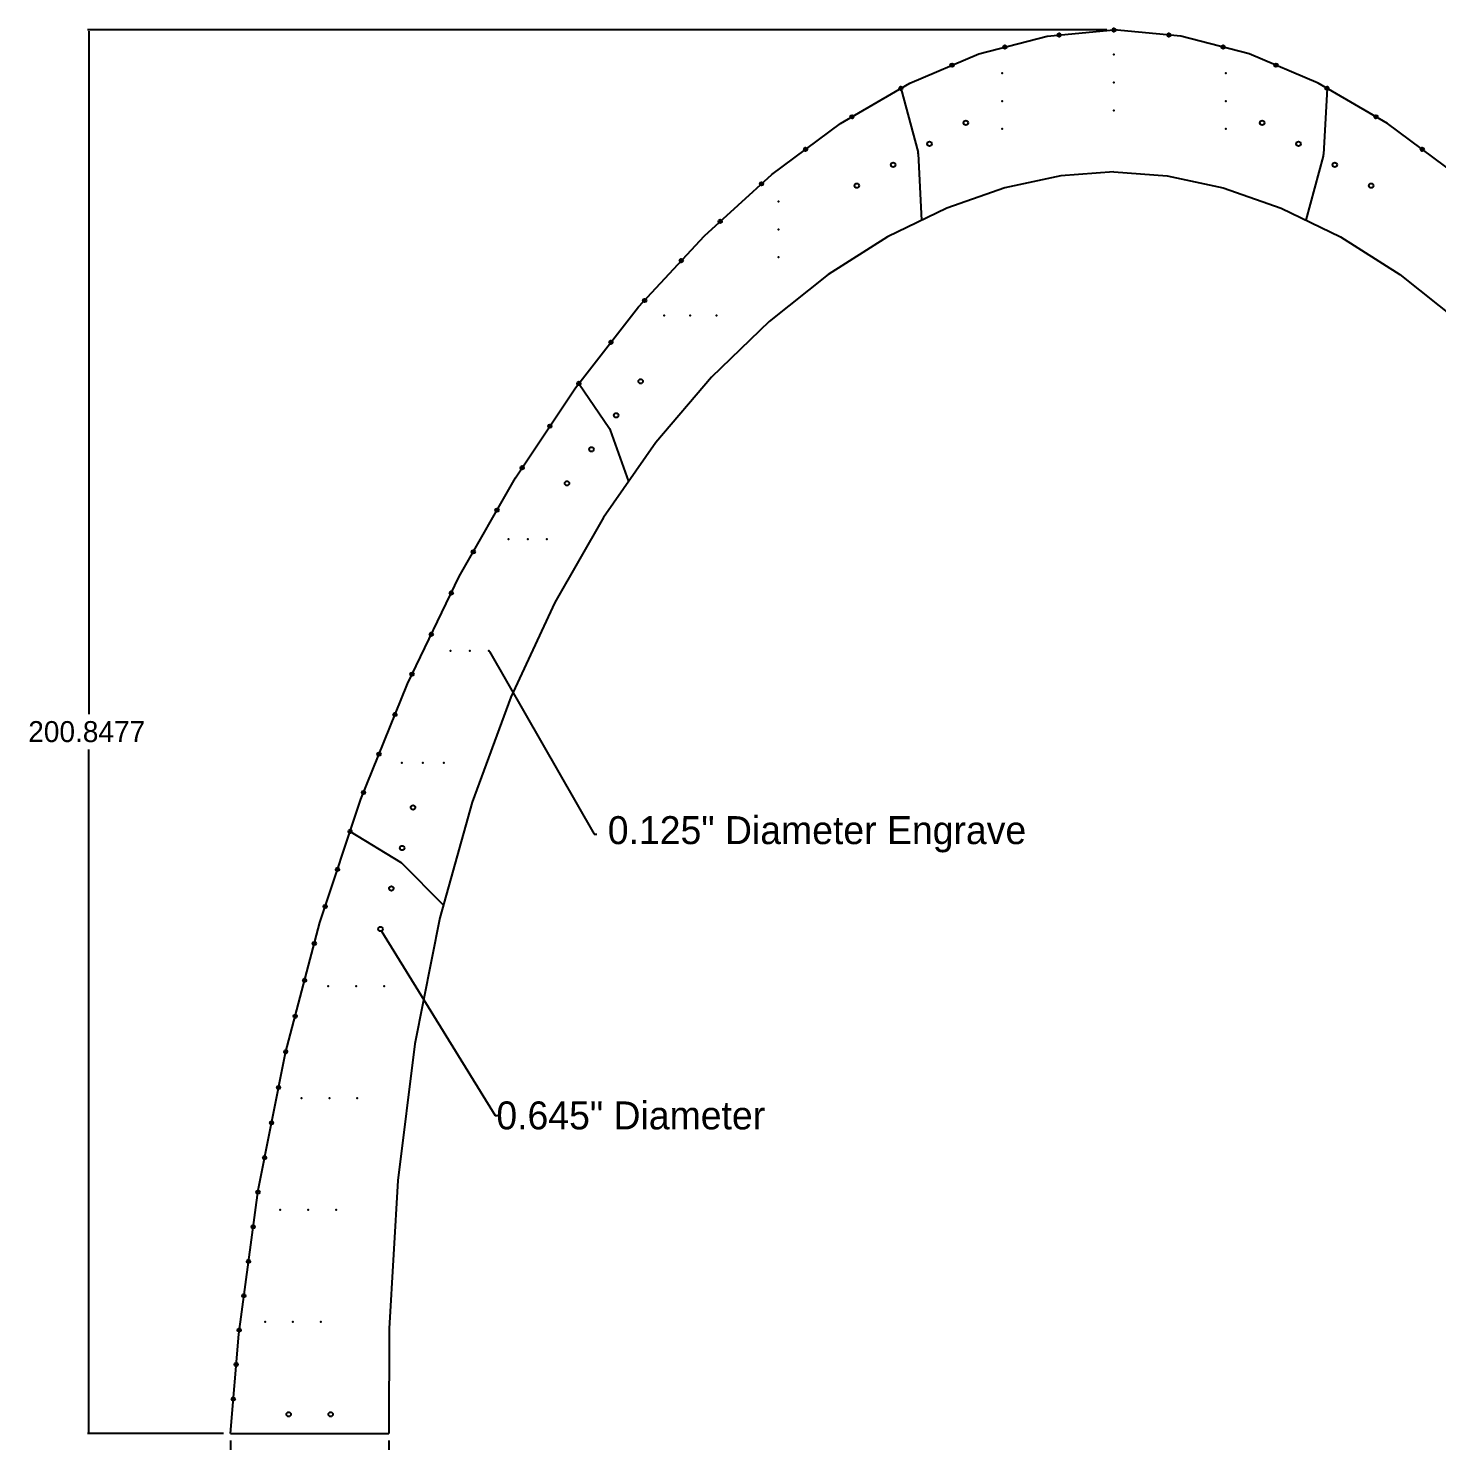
# Model space of a CAD drawing. Extents: x 2 to 380, y 1 to 306.
# Drawn here: x 29.8 to 231.3, y 103.4 to 305.5 of the extents above; entities that cross this region are included whole.
import ezdxf

# ---------------------------------------------------------------- set-up
doc = ezdxf.new("R2010")
doc.units = 0
doc.layers.get('0').update_dxf_attribs({"linetype": 'CONTINUOUS'})
doc.layers.get('DEFPOINTS').update_dxf_attribs({"linetype": 'CONTINUOUS'})
for name, color, linetype in [('ANNOTATION', 7, 'CONTINUOUS'), ('DRILLING', 3, 'CONTINUOUS'), ('ENGRAVE', 4, 'CONTINUOUS'), ('RIB_INDICATION', 1, 'CONTINUOUS')]:
    doc.layers.add(name, color=color, linetype=linetype)
doc.dimstyles.get("Standard").update_dxf_attribs({"dimtxt": 3, "dimasz": 0.18, "dimexe": 0.18, "dimexo": 1, "dimgap": 1, "dimtad": 0, "dimtih": 1, "dimtoh": 1, "dimzin": 0, "dimcen": 0.09, "dimazin": 3, "dimtfac": 1, "dimtofl": 0, "dimtmove": 0, "dimatfit": 3})

# ---------------------------------------------------------------- blocks, each defined once
blk = doc.blocks.new('*U182')
at = {"layer": 'ANNOTATION', "linetype": 'BYBLOCK'}
blk.add_line((110.74, 190.2), (111.1, 190.2), dxfattribs=at)
blk.add_lwpolyline([(95.76, 216.31), (110.74, 190.2)], dxfattribs=at)
at = {"layer": 'ANNOTATION'}
blk.add_solid([(95.74, 216.29), (95.68, 216.46), (95.79, 216.32)], dxfattribs=at)
blk.add_text(' 0.125" Diameter Engrave', height=4, dxfattribs=at).set_placement((111.19, 188.77))
blk = doc.blocks.new('*U185')
at = {"layer": 'ANNOTATION', "linetype": 'BYBLOCK'}
blk.add_line((96.55, 149.93), (96.91, 149.93), dxfattribs=at)
blk.add_lwpolyline([(80.32, 176.33), (96.55, 149.93)], dxfattribs=at)
at = {"layer": 'ANNOTATION'}
blk.add_solid([(80.3, 176.32), (80.23, 176.49), (80.35, 176.35)], dxfattribs=at)
blk.add_text('0.645" Diameter', height=4, dxfattribs=at).set_placement((96.73, 147.95))
blk = doc.blocks.new('*U89')
at = {"layer": 'ENGRAVE'}
blk.add_point((0, 0), dxfattribs=at)
blk = doc.blocks.new('*U91')
at = {"layer": 'ENGRAVE', "color": 0, "linetype": 'BYBLOCK'}
for p in [(0, 0), (4, 0), (8, 0)]:
    blk.add_blockref('*U89', p, dxfattribs=at)
blk = doc.blocks.new('*U92')
at = {"layer": 'ENGRAVE'}
blk.add_point((0, 0), dxfattribs=at)
blk = doc.blocks.new('*U93')
at = {"layer": 'ENGRAVE', "color": 0, "linetype": 'BYBLOCK'}
for p in [(0, 0), (4, 0), (8, 0)]:
    blk.add_blockref('*U92', p, dxfattribs=at)
blk = doc.blocks.new('*U94')
at = {"layer": 'ENGRAVE'}
blk.add_point((0, 0), dxfattribs=at)
blk = doc.blocks.new('*U95')
at = {"layer": 'ENGRAVE', "color": 0, "linetype": 'BYBLOCK'}
for p in [(0, 0), (4, 0), (8, 0)]:
    blk.add_blockref('*U94', p, dxfattribs=at)
blk = doc.blocks.new('*U96')
at = {"layer": 'ENGRAVE'}
blk.add_point((0, 0), dxfattribs=at)
blk = doc.blocks.new('*U97')
at = {"layer": 'ENGRAVE', "color": 0, "linetype": 'BYBLOCK'}
for p in [(0, 0), (4, 0), (8, 0)]:
    blk.add_blockref('*U96', p, dxfattribs=at)
blk = doc.blocks.new('*U98')
at = {"layer": 'ENGRAVE'}
blk.add_point((0, 0), dxfattribs=at)
blk = doc.blocks.new('*U99')
at = {"layer": 'ENGRAVE', "color": 0, "linetype": 'BYBLOCK'}
for p in [(0, 0), (4, 0), (8, 0)]:
    blk.add_blockref('*U98', p, dxfattribs=at)
blk = doc.blocks.new('*U100')
at = {"layer": 'ENGRAVE'}
blk.add_point((0, 0), dxfattribs=at)
blk = doc.blocks.new('*U101')
at = {"layer": 'ENGRAVE', "color": 0, "linetype": 'BYBLOCK'}
for p in [(0, 0), (3, 0), (6, 0)]:
    blk.add_blockref('*U100', p, dxfattribs=at)
blk = doc.blocks.new('*U102')
at = {"layer": 'ENGRAVE'}
blk.add_point((0, 0), dxfattribs=at)
blk = doc.blocks.new('*U103')
at = {"layer": 'ENGRAVE', "color": 0, "linetype": 'BYBLOCK'}
for p in [(0, 0), (2.75, 0), (5.5, 0)]:
    blk.add_blockref('*U102', p, dxfattribs=at)
blk = doc.blocks.new('*U104')
at = {"layer": 'ENGRAVE'}
blk.add_point((0, 0), dxfattribs=at)
blk = doc.blocks.new('*U105')
at = {"layer": 'ENGRAVE', "color": 0, "linetype": 'BYBLOCK'}
for p in [(0, 0), (2.75, 0), (5.5, 0)]:
    blk.add_blockref('*U104', p, dxfattribs=at)
blk = doc.blocks.new('*U106')
at = {"layer": 'ENGRAVE'}
blk.add_point((0, 0), dxfattribs=at)
blk = doc.blocks.new('*U107')
at = {"layer": 'ENGRAVE', "color": 0, "linetype": 'BYBLOCK'}
for p in [(0, 0), (3.75, 0), (7.5, 0)]:
    blk.add_blockref('*U106', p, dxfattribs=at)
blk = doc.blocks.new('*U108')
at = {"layer": 'ENGRAVE'}
blk.add_point((0, 0), dxfattribs=at)
blk = doc.blocks.new('*U109')
at = {"layer": 'ENGRAVE', "color": 0, "linetype": 'BYBLOCK'}
for p in [(0, 0), (4, 0), (8, 0)]:
    blk.add_blockref('*U108', p, dxfattribs=at)
blk = doc.blocks.new('*U110')
at = {"layer": 'ENGRAVE'}
blk.add_point((0, 0), dxfattribs=at)
blk = doc.blocks.new('*U111')
at = {"layer": 'ENGRAVE', "color": 0, "linetype": 'BYBLOCK'}
for p in [(0, 0), (4, 0), (8, 0)]:
    blk.add_blockref('*U110', p, dxfattribs=at)
blk = doc.blocks.new('*U112')
at = {"layer": 'ENGRAVE'}
blk.add_point((0, 0), dxfattribs=at)
blk = doc.blocks.new('*U113')
at = {"layer": 'ENGRAVE', "color": 0, "linetype": 'BYBLOCK'}
for p in [(0, 0), (4, 0), (8, 0)]:
    blk.add_blockref('*U112', p, dxfattribs=at)
blk = doc.blocks.new('*U186')
at = {"color": 0}
blk.add_text('22.6704', height=3, dxfattribs=at).set_placement((62.51, 92.76))
blk = doc.blocks.new('*D174')
at = {"color": 0}
for p, q in [((58.68, 103.42), (58.68, 94.05)), ((81.35, 103.41), (81.35, 94.05)), ((58.86, 94.23), (61.59, 94.23)), ((81.17, 94.23), (78.45, 94.23))]:
    blk.add_line(p, q, dxfattribs=at)
for points in [[(58.86, 94.26), (58.86, 94.2), (58.68, 94.23)], [(81.17, 94.26), (81.17, 94.2), (81.35, 94.23)]]:
    blk.add_solid(points, dxfattribs=at)
at = {"layer": 'DEFPOINTS', "color": 0}
for p in [(58.68, 104.42), (81.35, 104.41), (81.35, 94.23)]:
    blk.add_point(p, dxfattribs=at)
blk.add_blockref('*U186', (0, 0))
blk = doc.blocks.new('*U187')
at = {"color": 0}
blk.add_text('200.8477', height=3, dxfattribs=at).set_placement((29.75, 203.37))
blk = doc.blocks.new('*D175')
at = {"color": 0}
for p, q in [((184.11, 305.27), (38.25, 305.27)), ((38.43, 305.09), (38.43, 207.37)), ((38.43, 104.6), (38.43, 202.33)), ((57.68, 104.42), (38.25, 104.42))]:
    blk.add_line(p, q, dxfattribs=at)
for points in [[(38.4, 305.09), (38.46, 305.09), (38.43, 305.27)], [(38.4, 104.6), (38.46, 104.6), (38.43, 104.42)]]:
    blk.add_solid(points, dxfattribs=at)
at = {"layer": 'DEFPOINTS', "color": 0}
for p in [(38.43, 305.27), (185.11, 305.27), (58.68, 104.42)]:
    blk.add_point(p, dxfattribs=at)
blk.add_blockref('*U187', (0, 0))

msp = doc.modelspace()

# ---------------------------------------------------------------- linework, layer by layer
for p, q in [((154.622, 296.928), (157.083, 287.745)), ((215.602, 296.928), (215.105, 287.434)), ((157.613, 278.045), (157.116, 287.539)), ((212.611, 278.045), (215.072, 287.228)), ((108.543, 254.699), (112.94, 248.252)), ((115.686, 240.679), (113.056, 248.026)), ((75.804, 190.594), (83.009, 186.178)), ((89.17, 180.057), (83.194, 186.033)), ((58.684, 104.423), (81.354, 104.423))]:
    msp.add_line(p, q)
for points in [[(58.684, 104.423), (59.86, 118.654), (62.654, 139.254), (66.559, 158.912), (71.482, 177.573), (77.327, 195.185), (84.001, 211.693), (91.41, 227.046), (99.458, 241.19), (108.051, 254.071), (117.096, 265.635), (126.498, 275.831), (136.161, 284.605), (145.993, 291.902), (155.899, 297.671), (165.784, 301.857), (175.553, 304.408), (185.112, 305.27)], [(311.54, 104.423), (310.364, 118.654), (307.57, 139.254), (303.665, 158.912), (298.742, 177.573), (292.897, 195.185), (286.223, 211.693), (278.814, 227.046), (270.766, 241.19), (262.173, 254.071), (253.128, 265.635), (243.726, 275.831), (234.063, 284.605), (224.231, 291.902), (214.325, 297.671), (204.44, 301.857), (194.671, 304.408), (185.112, 305.27)], [(185.112, 284.962), (177.5, 284.402), (169.485, 282.691), (161.182, 279.787), (152.713, 275.655), (144.197, 270.262), (135.755, 263.578), (127.505, 255.575), (119.566, 246.222), (112.056, 235.493), (105.092, 223.357), (98.793, 209.789), (93.277, 194.758), (88.662, 178.238), (85.067, 160.202), (82.613, 140.623), (81.415, 119.452), (81.354, 104.406)], [(185.112, 284.962), (192.724, 284.402), (200.739, 282.691), (209.042, 279.787), (217.511, 275.655), (226.027, 270.262), (234.469, 263.578), (242.719, 255.575), (250.658, 246.222), (258.168, 235.493), (265.132, 223.357), (271.431, 209.789), (276.947, 194.758), (281.562, 178.238), (285.157, 160.202), (287.611, 140.623), (288.809, 119.452), (288.87, 104.406)]]:
    msp.add_lwpolyline(points)
for points in [[(157.116, 287.539, 0), (157.116, 287.54, 0), (157.116, 287.542, 0), (157.116, 287.544, 0), (157.116, 287.545, 0), (157.116, 287.547, 0), (157.116, 287.549, 0), (157.115, 287.55, 0), (157.115, 287.552, 0), (157.115, 287.554, 0), (157.115, 287.555, 0), (157.115, 287.557, 0), (157.115, 287.558, 0), (157.115, 287.56, 0), (157.115, 287.562, 0), (157.115, 287.563, 0), (157.114, 287.565, 0), (157.114, 287.567, 0), (157.114, 287.568, 0), (157.114, 287.57, 0), (157.114, 287.572, 0), (157.114, 287.573, 0), (157.114, 287.575, 0), (157.113, 287.577, 0), (157.113, 287.578, 0), (157.113, 287.58, 0), (157.113, 287.581, 0), (157.113, 287.583, 0), (157.113, 287.585, 0), (157.113, 287.586, 0), (157.112, 287.588, 0), (157.112, 287.59, 0), (157.112, 287.591, 0), (157.112, 287.593, 0), (157.112, 287.595, 0), (157.111, 287.596, 0), (157.111, 287.598, 0), (157.111, 287.6, 0), (157.111, 287.601, 0), (157.111, 287.603, 0), (157.111, 287.604, 0), (157.11, 287.606, 0), (157.11, 287.608, 0), (157.11, 287.609, 0), (157.11, 287.611, 0), (157.11, 287.613, 0), (157.109, 287.614, 0), (157.109, 287.616, 0), (157.109, 287.618, 0), (157.109, 287.619, 0), (157.108, 287.621, 0), (157.108, 287.622, 0), (157.108, 287.624, 0), (157.108, 287.626, 0), (157.108, 287.627, 0), (157.107, 287.629, 0), (157.107, 287.631, 0), (157.107, 287.632, 0), (157.107, 287.634, 0), (157.106, 287.636, 0), (157.106, 287.637, 0), (157.106, 287.639, 0), (157.106, 287.64, 0), (157.105, 287.642, 0), (157.105, 287.644, 0), (157.105, 287.645, 0), (157.105, 287.647, 0), (157.104, 287.649, 0), (157.104, 287.65, 0), (157.104, 287.652, 0), (157.103, 287.653, 0), (157.103, 287.655, 0), (157.103, 287.657, 0), (157.103, 287.658, 0), (157.102, 287.66, 0), (157.102, 287.662, 0), (157.102, 287.663, 0), (157.101, 287.665, 0), (157.101, 287.666, 0), (157.101, 287.668, 0), (157.101, 287.67, 0), (157.1, 287.671, 0), (157.1, 287.673, 0), (157.1, 287.675, 0), (157.099, 287.676, 0), (157.099, 287.678, 0), (157.099, 287.679, 0), (157.098, 287.681, 0), (157.098, 287.683, 0), (157.098, 287.684, 0), (157.097, 287.686, 0), (157.097, 287.688, 0), (157.097, 287.689, 0), (157.096, 287.691, 0), (157.096, 287.692, 0), (157.096, 287.694, 0), (157.095, 287.696, 0), (157.095, 287.697, 0), (157.095, 287.699, 0), (157.094, 287.7, 0), (157.094, 287.702, 0), (157.094, 287.704, 0), (157.093, 287.705, 0), (157.093, 287.707, 0), (157.093, 287.709, 0), (157.092, 287.71, 0), (157.092, 287.712, 0), (157.091, 287.713, 0), (157.091, 287.715, 0), (157.091, 287.717, 0), (157.09, 287.718, 0), (157.09, 287.72, 0), (157.09, 287.721, 0), (157.089, 287.723, 0), (157.089, 287.725, 0), (157.088, 287.726, 0), (157.088, 287.728, 0), (157.088, 287.729, 0), (157.087, 287.731, 0), (157.087, 287.733, 0), (157.086, 287.734, 0), (157.086, 287.736, 0), (157.086, 287.737, 0), (157.085, 287.739, 0), (157.085, 287.741, 0), (157.084, 287.742, 0), (157.084, 287.744, 0), (157.083, 287.745, 0)], [(215.072, 287.228, 0), (215.073, 287.229, 0), (215.073, 287.231, 0), (215.074, 287.232, 0), (215.074, 287.234, 0), (215.074, 287.236, 0), (215.075, 287.237, 0), (215.075, 287.239, 0), (215.076, 287.24, 0), (215.076, 287.242, 0), (215.077, 287.244, 0), (215.077, 287.245, 0), (215.077, 287.247, 0), (215.078, 287.248, 0), (215.078, 287.25, 0), (215.078, 287.252, 0), (215.079, 287.253, 0), (215.079, 287.255, 0), (215.08, 287.256, 0), (215.08, 287.258, 0), (215.08, 287.26, 0), (215.081, 287.261, 0), (215.081, 287.263, 0), (215.081, 287.264, 0), (215.082, 287.266, 0), (215.082, 287.268, 0), (215.083, 287.269, 0), (215.083, 287.271, 0), (215.083, 287.272, 0), (215.084, 287.274, 0), (215.084, 287.276, 0), (215.084, 287.277, 0), (215.085, 287.279, 0), (215.085, 287.28, 0), (215.085, 287.282, 0), (215.086, 287.284, 0), (215.086, 287.285, 0), (215.086, 287.287, 0), (215.087, 287.289, 0), (215.087, 287.29, 0), (215.087, 287.292, 0), (215.088, 287.293, 0), (215.088, 287.295, 0), (215.088, 287.297, 0), (215.089, 287.298, 0), (215.089, 287.3, 0), (215.089, 287.302, 0), (215.09, 287.303, 0), (215.09, 287.305, 0), (215.09, 287.306, 0), (215.09, 287.308, 0), (215.091, 287.31, 0), (215.091, 287.311, 0), (215.091, 287.313, 0), (215.092, 287.315, 0), (215.092, 287.316, 0), (215.092, 287.318, 0), (215.092, 287.319, 0), (215.093, 287.321, 0), (215.093, 287.323, 0), (215.093, 287.324, 0), (215.093, 287.326, 0), (215.094, 287.328, 0), (215.094, 287.329, 0), (215.094, 287.331, 0), (215.095, 287.332, 0), (215.095, 287.334, 0), (215.095, 287.336, 0), (215.095, 287.337, 0), (215.096, 287.339, 0), (215.096, 287.341, 0), (215.096, 287.342, 0), (215.096, 287.344, 0), (215.096, 287.346, 0), (215.097, 287.347, 0), (215.097, 287.349, 0), (215.097, 287.35, 0), (215.097, 287.352, 0), (215.098, 287.354, 0), (215.098, 287.355, 0), (215.098, 287.357, 0), (215.098, 287.359, 0), (215.098, 287.36, 0), (215.099, 287.362, 0), (215.099, 287.364, 0), (215.099, 287.365, 0), (215.099, 287.367, 0), (215.099, 287.368, 0), (215.1, 287.37, 0), (215.1, 287.372, 0), (215.1, 287.373, 0), (215.1, 287.375, 0), (215.1, 287.377, 0), (215.101, 287.378, 0), (215.101, 287.38, 0), (215.101, 287.382, 0), (215.101, 287.383, 0), (215.101, 287.385, 0), (215.101, 287.387, 0), (215.102, 287.388, 0), (215.102, 287.39, 0), (215.102, 287.391, 0), (215.102, 287.393, 0), (215.102, 287.395, 0), (215.102, 287.396, 0), (215.103, 287.398, 0), (215.103, 287.4, 0), (215.103, 287.401, 0), (215.103, 287.403, 0), (215.103, 287.405, 0), (215.103, 287.406, 0), (215.103, 287.408, 0), (215.103, 287.41, 0), (215.104, 287.411, 0), (215.104, 287.413, 0), (215.104, 287.414, 0), (215.104, 287.416, 0), (215.104, 287.418, 0), (215.104, 287.419, 0), (215.104, 287.421, 0), (215.104, 287.423, 0), (215.105, 287.424, 0), (215.105, 287.426, 0), (215.105, 287.428, 0), (215.105, 287.429, 0), (215.105, 287.431, 0), (215.105, 287.433, 0), (215.105, 287.434, 0)], [(113.056, 248.026, 0), (113.055, 248.028, 0), (113.054, 248.029, 0), (113.054, 248.031, 0), (113.053, 248.033, 0), (113.052, 248.035, 0), (113.052, 248.037, 0), (113.051, 248.039, 0), (113.05, 248.041, 0), (113.05, 248.043, 0), (113.049, 248.044, 0), (113.048, 248.046, 0), (113.047, 248.048, 0), (113.047, 248.05, 0), (113.046, 248.052, 0), (113.045, 248.054, 0), (113.045, 248.056, 0), (113.044, 248.058, 0), (113.043, 248.059, 0), (113.042, 248.061, 0), (113.042, 248.063, 0), (113.041, 248.065, 0), (113.04, 248.067, 0), (113.039, 248.069, 0), (113.039, 248.071, 0), (113.038, 248.072, 0), (113.037, 248.074, 0), (113.036, 248.076, 0), (113.035, 248.078, 0), (113.035, 248.08, 0), (113.034, 248.082, 0), (113.033, 248.083, 0), (113.032, 248.085, 0), (113.031, 248.087, 0), (113.031, 248.089, 0), (113.03, 248.091, 0), (113.029, 248.093, 0), (113.028, 248.095, 0), (113.027, 248.096, 0), (113.027, 248.098, 0), (113.026, 248.1, 0), (113.025, 248.102, 0), (113.024, 248.104, 0), (113.023, 248.105, 0), (113.022, 248.107, 0), (113.022, 248.109, 0), (113.021, 248.111, 0), (113.02, 248.113, 0), (113.019, 248.115, 0), (113.018, 248.116, 0), (113.017, 248.118, 0), (113.016, 248.12, 0), (113.016, 248.122, 0), (113.015, 248.124, 0), (113.014, 248.125, 0), (113.013, 248.127, 0), (113.012, 248.129, 0), (113.011, 248.131, 0), (113.01, 248.133, 0), (113.009, 248.134, 0), (113.008, 248.136, 0), (113.008, 248.138, 0), (113.007, 248.14, 0), (113.006, 248.142, 0), (113.005, 248.143, 0), (113.004, 248.145, 0), (113.003, 248.147, 0), (113.002, 248.149, 0), (113.001, 248.151, 0), (113, 248.152, 0), (112.999, 248.154, 0), (112.998, 248.156, 0), (112.997, 248.158, 0), (112.996, 248.16, 0), (112.996, 248.161, 0), (112.995, 248.163, 0), (112.994, 248.165, 0), (112.993, 248.167, 0), (112.992, 248.168, 0), (112.991, 248.17, 0), (112.99, 248.172, 0), (112.989, 248.174, 0), (112.988, 248.175, 0), (112.987, 248.177, 0), (112.986, 248.179, 0), (112.985, 248.181, 0), (112.984, 248.182, 0), (112.983, 248.184, 0), (112.982, 248.186, 0), (112.981, 248.188, 0), (112.98, 248.189, 0), (112.979, 248.191, 0), (112.978, 248.193, 0), (112.977, 248.195, 0), (112.976, 248.196, 0), (112.975, 248.198, 0), (112.974, 248.2, 0), (112.973, 248.201, 0), (112.972, 248.203, 0), (112.971, 248.205, 0), (112.97, 248.207, 0), (112.969, 248.208, 0), (112.968, 248.21, 0), (112.967, 248.212, 0), (112.965, 248.213, 0), (112.964, 248.215, 0), (112.963, 248.217, 0), (112.962, 248.219, 0), (112.961, 248.22, 0), (112.96, 248.222, 0), (112.959, 248.224, 0), (112.958, 248.225, 0), (112.957, 248.227, 0), (112.956, 248.229, 0), (112.955, 248.23, 0), (112.954, 248.232, 0), (112.953, 248.234, 0), (112.952, 248.235, 0), (112.95, 248.237, 0), (112.949, 248.239, 0), (112.948, 248.241, 0), (112.947, 248.242, 0), (112.946, 248.244, 0), (112.945, 248.246, 0), (112.944, 248.247, 0), (112.943, 248.249, 0), (112.942, 248.251, 0), (112.94, 248.252, 0)], [(83.194, 186.033, 0), (83.193, 186.034, 0), (83.191, 186.035, 0), (83.19, 186.037, 0), (83.189, 186.038, 0), (83.187, 186.039, 0), (83.186, 186.041, 0), (83.185, 186.042, 0), (83.183, 186.043, 0), (83.182, 186.045, 0), (83.181, 186.046, 0), (83.179, 186.047, 0), (83.178, 186.048, 0), (83.177, 186.05, 0), (83.175, 186.051, 0), (83.174, 186.052, 0), (83.173, 186.054, 0), (83.171, 186.055, 0), (83.17, 186.056, 0), (83.169, 186.057, 0), (83.167, 186.059, 0), (83.166, 186.06, 0), (83.165, 186.061, 0), (83.163, 186.062, 0), (83.162, 186.064, 0), (83.16, 186.065, 0), (83.159, 186.066, 0), (83.158, 186.067, 0), (83.156, 186.069, 0), (83.155, 186.07, 0), (83.154, 186.071, 0), (83.152, 186.072, 0), (83.151, 186.074, 0), (83.149, 186.075, 0), (83.148, 186.076, 0), (83.147, 186.077, 0), (83.145, 186.078, 0), (83.144, 186.08, 0), (83.142, 186.081, 0), (83.141, 186.082, 0), (83.14, 186.083, 0), (83.138, 186.085, 0), (83.137, 186.086, 0), (83.135, 186.087, 0), (83.134, 186.088, 0), (83.132, 186.089, 0), (83.131, 186.091, 0), (83.13, 186.092, 0), (83.128, 186.093, 0), (83.127, 186.094, 0), (83.125, 186.095, 0), (83.124, 186.096, 0), (83.123, 186.098, 0), (83.121, 186.099, 0), (83.12, 186.1, 0), (83.118, 186.101, 0), (83.117, 186.102, 0), (83.115, 186.104, 0), (83.114, 186.105, 0), (83.112, 186.106, 0), (83.111, 186.107, 0), (83.11, 186.108, 0), (83.108, 186.109, 0), (83.107, 186.11, 0), (83.105, 186.112, 0), (83.104, 186.113, 0), (83.102, 186.114, 0), (83.101, 186.115, 0), (83.099, 186.116, 0), (83.098, 186.117, 0), (83.096, 186.118, 0), (83.095, 186.12, 0), (83.094, 186.121, 0), (83.092, 186.122, 0), (83.091, 186.123, 0), (83.089, 186.124, 0), (83.088, 186.125, 0), (83.086, 186.126, 0), (83.085, 186.127, 0), (83.083, 186.129, 0), (83.082, 186.13, 0), (83.08, 186.131, 0), (83.079, 186.132, 0), (83.077, 186.133, 0), (83.076, 186.134, 0), (83.074, 186.135, 0), (83.073, 186.136, 0), (83.071, 186.137, 0), (83.07, 186.138, 0), (83.068, 186.139, 0), (83.067, 186.141, 0), (83.065, 186.142, 0), (83.064, 186.143, 0), (83.062, 186.144, 0), (83.061, 186.145, 0), (83.059, 186.146, 0), (83.058, 186.147, 0), (83.056, 186.148, 0), (83.054, 186.149, 0), (83.053, 186.15, 0), (83.051, 186.151, 0), (83.05, 186.152, 0), (83.048, 186.153, 0), (83.047, 186.154, 0), (83.045, 186.155, 0), (83.044, 186.156, 0), (83.042, 186.157, 0), (83.041, 186.158, 0), (83.039, 186.159, 0), (83.037, 186.16, 0), (83.036, 186.161, 0), (83.034, 186.163, 0), (83.033, 186.164, 0), (83.031, 186.165, 0), (83.03, 186.166, 0), (83.028, 186.167, 0), (83.027, 186.168, 0), (83.025, 186.169, 0), (83.023, 186.17, 0), (83.022, 186.171, 0), (83.02, 186.172, 0), (83.019, 186.173, 0), (83.017, 186.173, 0), (83.016, 186.174, 0), (83.014, 186.175, 0), (83.013, 186.176, 0), (83.011, 186.177, 0), (83.009, 186.178, 0)]]:
    msp.add_polyline3d(points)
at = {"layer": 'DRILLING'}
for centre in [(163.912, 291.986), (206.312, 291.986), (158.716, 288.986), (211.508, 288.986), (153.519, 285.986), (216.705, 285.986), (148.323, 282.986), (221.901, 282.986), (117.381, 254.987), (113.87, 250.121), (110.359, 245.256), (106.848, 240.39), (84.814, 194.02), (83.263, 188.224), (81.711, 182.428), (80.16, 176.632), (67.019, 107.173), (73.019, 107.173)]:
    msp.add_circle(centre, 0.323, dxfattribs=at)
at = {"layer": 'RIB_INDICATION'}
for centre in [(185.112, 305.27), (177.249, 304.561), (192.975, 304.561), (169.497, 302.827), (200.727, 302.827), (161.937, 300.228), (208.287, 300.228), (154.622, 296.928), (215.602, 296.928), (147.63, 292.856), (222.594, 292.856), (140.993, 288.191), (229.231, 288.191), (134.676, 283.256), (128.753, 277.879), (123.197, 272.251), (117.951, 266.563), (113.13, 260.564), (108.543, 254.699), (104.384, 248.573), (100.419, 242.63), (96.822, 236.558), (93.435, 230.605), (90.283, 224.712), (87.428, 218.795), (84.67, 213.08), (82.228, 207.307), (79.939, 201.644), (77.716, 196.147), (75.804, 190.594), (73.997, 185.152), (72.236, 179.844), (70.683, 174.545), (69.295, 169.283), (67.935, 164.127), (66.598, 159.058), (65.571, 153.938), (64.569, 148.893), (63.579, 143.911), (62.615, 138.97), (61.94, 133.994), (61.271, 129.056), (60.604, 124.143), (59.939, 119.238), (59.501, 114.308), (59.093, 109.374)]:
    msp.add_circle(centre, 0.25, dxfattribs=at)

# ---------------------------------------------------------------- block references
for name in ['*U182', '*U185']:
    msp.add_blockref(name, (0, 0))
at = {"layer": 'ENGRAVE', "rotation": 270}
for name, p in [('*U111', (185.112, 301.756)), ('*U91', (169.112, 299.109)), ('*U109', (137.112, 280.74))]:
    msp.add_blockref(name, p, dxfattribs=at)
at = {"layer": 'ENGRAVE', "xscale": -1, "rotation": 90}
msp.add_blockref('*U113', (201.112, 299.109), dxfattribs=at)
at = {"layer": 'ENGRAVE'}
for name, p in [('*U107', (120.739, 264.423)), ('*U105', (98.474, 232.385)), ('*U103', (90.17, 216.423)), ('*U101', (83.22, 200.423)), ('*U99', (72.688, 168.423)), ('*U97', (68.838, 152.423)), ('*U95', (65.802, 136.423)), ('*U93', (63.632, 120.423))]:
    msp.add_blockref(name, p, dxfattribs=at)

# ---------------------------------------------------------------- dimensions: what is measured, and where the dimension line sits
dim = msp.add_linear_dim(base=(38.427, 305.27), p1=(58.684, 104.423), p2=(185.112, 305.27), angle=90, dimstyle='Standard')
dim.commit()
dim.dimension.update_dxf_attribs({"geometry": '*D175', "text_midpoint": (38.427, 204.846)})
dim = msp.add_linear_dim(base=(81.354, 94.235), p1=(58.684, 104.423), p2=(81.354, 104.406), dimstyle='Standard')
dim.commit()
dim.dimension.update_dxf_attribs({"geometry": '*D174', "text_midpoint": (70.019, 94.235)})

doc.saveas('drawing.dxf')
